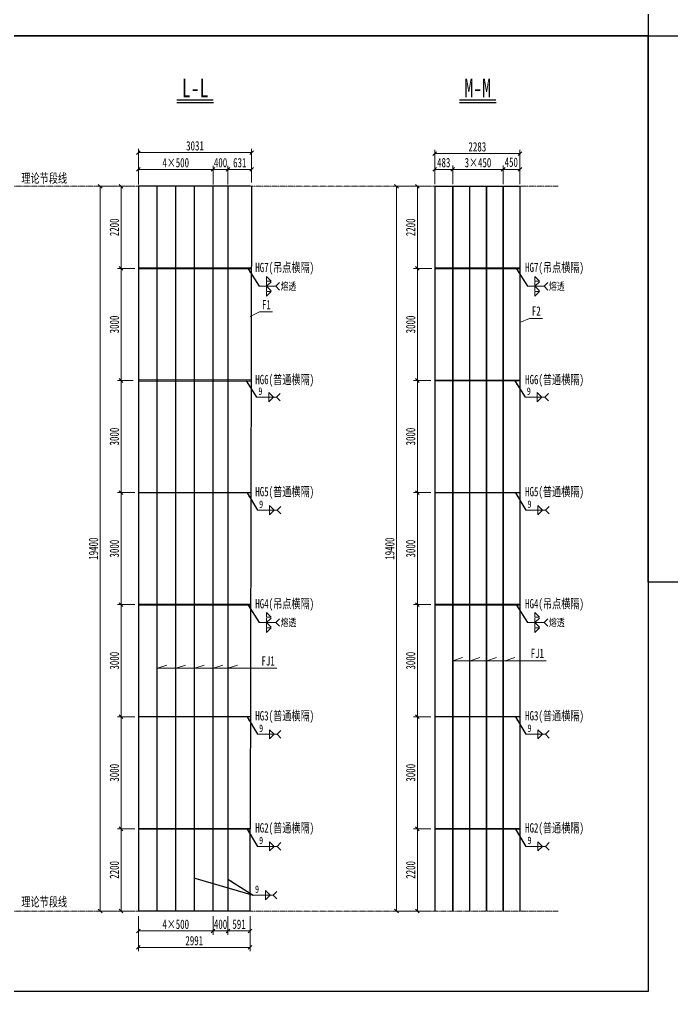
# Model space of a CAD drawing. Header units: millimetres. Extents: x 44597 to 300567, y -113054 to 73044.
# Drawn here: x 239728 to 257223, y -113054 to -87033 of the extents above; entities that cross this region are included whole.
import ezdxf
from ezdxf.enums import TextEntityAlignment as Align

# ---------------------------------------------------------------- set-up
doc = ezdxf.new("R2010")
doc.units = ezdxf.units.MM
doc.linetypes.add('CENTER2', pattern=[28.575, 19.05, -3.175, 3.175, -3.175])
doc.layers.get('Defpoints').update_dxf_attribs({"color": 8})
for name, color, linetype, lineweight in [('Dim', 4, 'Continuous', 15), ('中心线', 2, 'CENTER2', 15), ('文字', 7, 'Continuous', 15), ('标注线及字体', 2, 'Continuous', 15), ('细实线', 4, 'Continuous', 15), ('钢板粗线', 1, 'Continuous', 25)]:
    doc.layers.add(name, color=color, linetype=linetype, lineweight=lineweight)
doc.layers.add('Text', color=4, linetype='Continuous')
doc.styles.add('111', font='', dxfattribs={"width": 0.7})
doc.styles.add('BM_Dim', font='', dxfattribs={"width": 0.85})
doc.styles.add('SMEDI', font='', dxfattribs={"width": 0.75})
doc.styles.get("Standard").update_dxf_attribs({"font": ''})
doc.styles.get('111').set_extended_font_data('仿宋_GB2312')
doc.styles.get('BM_Dim').set_extended_font_data('仿宋_GB2312')
doc.styles.get('SMEDI').set_extended_font_data('仿宋_GB2312')
doc.styles.get('Standard').set_extended_font_data('仿宋_GB2312')
doc.dimstyles.new('200', dxfattribs={"dimscale": 0, "dimtxt": 2.5, "dimasz": 1, "dimexe": 1, "dimexo": 1, "dimgap": 0.6, "dimtad": 1, "dimdec": 0, "dimdsep": 46, "dimtxsty": '111', "dimblk": 'OBLIQUE', "dimcen": 0, "dimclrd": 4, "dimclre": 4, "dimclrt": 4, "dimadec": 1, "dimazin": 2, "dimtfac": 1, "dimtdec": 0, "dimtix": 1, "dimtmove": 2, "dimatfit": 3, "dimfxl": 4, "dimfxlon": 1, "dimtolj": 1, "dimlwd": -1, "dimlwe": -1, "dimarcsym": 0})
doc.dimstyles.new('MSteel_1.0_1.0', dxfattribs={"dimtxt": 3, "dimasz": 1.2, "dimexe": 1, "dimexo": 1, "dimgap": 1, "dimtad": 3, "dimtoh": 1, "dimdec": 0, "dimzin": 0, "dimdsep": 46, "dimtxsty": 'Standard', "dimblk": 'ARCHTICK', "dimcen": 0.09, "dimclrd": 3, "dimclre": 3, "dimadec": 0, "dimazin": 0, "dimtfac": 1, "dimtdec": 4, "dimtofl": 0, "dimtmove": 0, "dimatfit": 3, "dimfxl": 1, "dimtolj": 1, "dimtzin": 0, "dimarcsym": 0})

# ---------------------------------------------------------------- blocks, each defined once
blk = doc.blocks.new('_Oblique')
at = {"color": 0, "linetype": 'ByBlock', "lineweight": -2}
blk.add_line((-0.5, -0.5), (0.5, 0.5), dxfattribs=at)
blk = doc.blocks.new('*D3313')
at = {"layer": 'Defpoints', "color": 0, "transparency": 16777216}
for p in [(245946, -90596), (242915, -91263), (245946, -91263)]:
    blk.add_point(p, dxfattribs=at)
at = {"layer": '细实线', "color": 4, "transparency": 16777216}
for p, q in [((242915, -90996), (242915, -90496)), ((245946, -90996), (245946, -90496)), ((242915, -90596), (245946, -90596))]:
    blk.add_line(p, q, dxfattribs=at)
at = {"layer": '细实线', "color": 4, "transparency": 16777216, "xscale": 99.99999999999999, "yscale": 99.99999999999999, "zscale": 99.99999999999999, "rotation": 180}
blk.add_blockref('_Oblique', (242915, -90596), dxfattribs=at)
at = {"layer": '细实线', "color": 4, "transparency": 16777216, "xscale": 99.99999999999999, "yscale": 99.99999999999999, "zscale": 99.99999999999999}
blk.add_blockref('_Oblique', (245946, -90596), dxfattribs=at)
at = {"layer": '细实线', "color": 4, "transparency": 16777216, "insert": (244431, -90417), "char_height": 250, "attachment_point": 5, "style": '111'}
blk.add_mtext('\\A1;3031', dxfattribs=at)
blk = doc.blocks.new('_ArchTick')
at = {"color": 0, "linetype": 'ByBlock', "const_width": 0.15}
blk.add_lwpolyline([(-0.5, -0.5), (0.5, 0.5)], dxfattribs=at)
blk = doc.blocks.new('角焊缝2')
at = {"layer": 'Dim'}
blk.add_line((-3138.01, 370.22), (-3132.7, 370.22), dxfattribs=at)
blk.add_lwpolyline([(-3134.75, 371.45), (-3134.75, 368.99), (-3133.52, 370.22)], close=True, dxfattribs=at)
blk.add_lwpolyline([(-3131.7, 369.22), (-3132.7, 370.22), (-3131.7, 371.22)], dxfattribs=at)
blk = doc.blocks.new('*D3314')
at = {"layer": 'Defpoints', "color": 0, "transparency": 16777216}
for p in [(244915, -91048), (242915, -91578), (244915, -91578)]:
    blk.add_point(p, dxfattribs=at)
at = {"layer": '细实线', "color": 4, "transparency": 16777216}
for p, q in [((242915, -91448), (242915, -90948)), ((242915, -91048), (244915, -91048)), ((244915, -91448), (244915, -90948))]:
    blk.add_line(p, q, dxfattribs=at)
at = {"layer": '细实线', "color": 4, "transparency": 16777216, "xscale": 99.99999999999999, "yscale": 99.99999999999999, "zscale": 99.99999999999999, "rotation": 180}
blk.add_blockref('_Oblique', (242915, -91048), dxfattribs=at)
at = {"layer": '细实线', "color": 4, "transparency": 16777216, "xscale": 99.99999999999999, "yscale": 99.99999999999999, "zscale": 99.99999999999999}
blk.add_blockref('_Oblique', (244915, -91048), dxfattribs=at)
at = {"layer": '细实线', "color": 4, "transparency": 16777216, "insert": (243915, -90869), "char_height": 250, "attachment_point": 5, "style": '111'}
blk.add_mtext('\\A1;4×500', dxfattribs=at)
blk = doc.blocks.new('*D3315')
at = {"layer": 'Defpoints', "color": 0, "transparency": 16777216}
for p in [(245946, -91048), (245315, -91578), (245946, -91498)]:
    blk.add_point(p, dxfattribs=at)
at = {"layer": '细实线', "color": 4, "transparency": 16777216}
for p, q in [((245315, -91448), (245315, -90948)), ((245315, -91048), (245946, -91048)), ((245946, -91398), (245946, -90948))]:
    blk.add_line(p, q, dxfattribs=at)
at = {"layer": '细实线', "color": 4, "transparency": 16777216, "xscale": 99.99999999999999, "yscale": 99.99999999999999, "zscale": 99.99999999999999, "rotation": 180}
blk.add_blockref('_Oblique', (245315, -91048), dxfattribs=at)
at = {"layer": '细实线', "color": 4, "transparency": 16777216, "xscale": 99.99999999999999, "yscale": 99.99999999999999, "zscale": 99.99999999999999}
blk.add_blockref('_Oblique', (245946, -91048), dxfattribs=at)
at = {"layer": '细实线', "color": 4, "transparency": 16777216, "insert": (245631, -90869), "char_height": 250, "attachment_point": 5, "style": '111'}
blk.add_mtext('\\A1;631', dxfattribs=at)
blk = doc.blocks.new('*D3316')
at = {"layer": 'Defpoints', "color": 0, "transparency": 16777216}
for p in [(242873, -96698), (242451, -99698), (242915, -99698)]:
    blk.add_point(p, dxfattribs=at)
at = {"layer": '细实线', "color": 4, "transparency": 16777216}
for p, q in [((242773, -96698), (242351, -96698)), ((242451, -96698), (242451, -99698)), ((242815, -99698), (242351, -99698))]:
    blk.add_line(p, q, dxfattribs=at)
at = {"layer": '细实线', "color": 4, "transparency": 16777216, "xscale": 99.99999999999999, "yscale": 99.99999999999999, "zscale": 99.99999999999999}
for p, rotation in [((242451, -96698), 90), ((242451, -99698), 270)]:
    blk.add_blockref('_Oblique', p, dxfattribs=dict(at, rotation=rotation))
at = {"layer": '细实线', "color": 4, "transparency": 16777216, "insert": (242272, -98198), "char_height": 250, "attachment_point": 5, "rotation": 90, "style": '111'}
blk.add_mtext('\\A1;3000', dxfattribs=at)
blk = doc.blocks.new('*D3317')
at = {"layer": 'Defpoints', "color": 0, "transparency": 16777216}
for p in [(242593, -91498), (241891, -110898), (242583, -110898)]:
    blk.add_point(p, dxfattribs=at)
at = {"layer": '细实线', "color": 4, "transparency": 16777216}
for p, q in [((242291, -91498), (241791, -91498)), ((241891, -91498), (241891, -110898)), ((242291, -110898), (241791, -110898))]:
    blk.add_line(p, q, dxfattribs=at)
at = {"layer": '细实线', "color": 4, "transparency": 16777216, "xscale": 99.99999999999999, "yscale": 99.99999999999999, "zscale": 99.99999999999999}
for p, rotation in [((241891, -91498), 90), ((241891, -110898), 270)]:
    blk.add_blockref('_Oblique', p, dxfattribs=dict(at, rotation=rotation))
at = {"layer": '细实线', "color": 4, "transparency": 16777216, "insert": (241712, -101198), "char_height": 250, "attachment_point": 5, "rotation": 90, "style": '111'}
blk.add_mtext('\\A1;19400', dxfattribs=at)
blk = doc.blocks.new('*D3318')
at = {"layer": 'Defpoints', "color": 0, "transparency": 16777216}
for p in [(242873, -99698), (242451, -102698), (242915, -102698)]:
    blk.add_point(p, dxfattribs=at)
at = {"layer": '细实线', "color": 4, "transparency": 16777216}
for p, q in [((242773, -99698), (242351, -99698)), ((242451, -99698), (242451, -102698)), ((242815, -102698), (242351, -102698))]:
    blk.add_line(p, q, dxfattribs=at)
at = {"layer": '细实线', "color": 4, "transparency": 16777216, "xscale": 99.99999999999999, "yscale": 99.99999999999999, "zscale": 99.99999999999999}
for p, rotation in [((242451, -99698), 90), ((242451, -102698), 270)]:
    blk.add_blockref('_Oblique', p, dxfattribs=dict(at, rotation=rotation))
at = {"layer": '细实线', "color": 4, "transparency": 16777216, "insert": (242272, -101198), "char_height": 250, "attachment_point": 5, "rotation": 90, "style": '111'}
blk.add_mtext('\\A1;3000', dxfattribs=at)
blk = doc.blocks.new('*D3319')
at = {"layer": 'Defpoints', "color": 0, "transparency": 16777216}
for p in [(242873, -102698), (242451, -105698), (242915, -105698)]:
    blk.add_point(p, dxfattribs=at)
at = {"layer": '细实线', "color": 4, "transparency": 16777216}
for p, q in [((242773, -102698), (242351, -102698)), ((242451, -102698), (242451, -105698)), ((242815, -105698), (242351, -105698))]:
    blk.add_line(p, q, dxfattribs=at)
at = {"layer": '细实线', "color": 4, "transparency": 16777216, "xscale": 99.99999999999999, "yscale": 99.99999999999999, "zscale": 99.99999999999999}
for p, rotation in [((242451, -102698), 90), ((242451, -105698), 270)]:
    blk.add_blockref('_Oblique', p, dxfattribs=dict(at, rotation=rotation))
at = {"layer": '细实线', "color": 4, "transparency": 16777216, "insert": (242272, -104198), "char_height": 250, "attachment_point": 5, "rotation": 90, "style": '111'}
blk.add_mtext('\\A1;3000', dxfattribs=at)
blk = doc.blocks.new('*D3320')
at = {"layer": 'Defpoints', "color": 0, "transparency": 16777216}
for p in [(242873, -105698), (242451, -108698), (242915, -108698)]:
    blk.add_point(p, dxfattribs=at)
at = {"layer": '细实线', "color": 4, "transparency": 16777216}
for p, q in [((242773, -105698), (242351, -105698)), ((242451, -105698), (242451, -108698)), ((242815, -108698), (242351, -108698))]:
    blk.add_line(p, q, dxfattribs=at)
at = {"layer": '细实线', "color": 4, "transparency": 16777216, "xscale": 99.99999999999999, "yscale": 99.99999999999999, "zscale": 99.99999999999999}
for p, rotation in [((242451, -105698), 90), ((242451, -108698), 270)]:
    blk.add_blockref('_Oblique', p, dxfattribs=dict(at, rotation=rotation))
at = {"layer": '细实线', "color": 4, "transparency": 16777216, "insert": (242272, -107198), "char_height": 250, "attachment_point": 5, "rotation": 90, "style": '111'}
blk.add_mtext('\\A1;3000', dxfattribs=at)
blk = doc.blocks.new('*D3321')
at = {"layer": 'Defpoints', "color": 0, "transparency": 16777216}
for p in [(242873, -108698), (242451, -110898), (242915, -110898)]:
    blk.add_point(p, dxfattribs=at)
at = {"layer": '细实线', "color": 4, "transparency": 16777216}
for p, q in [((242773, -108698), (242351, -108698)), ((242451, -108698), (242451, -110898)), ((242815, -110898), (242351, -110898))]:
    blk.add_line(p, q, dxfattribs=at)
at = {"layer": '细实线', "color": 4, "transparency": 16777216, "xscale": 99.99999999999999, "yscale": 99.99999999999999, "zscale": 99.99999999999999}
for p, rotation in [((242451, -108698), 90), ((242451, -110898), 270)]:
    blk.add_blockref('_Oblique', p, dxfattribs=dict(at, rotation=rotation))
at = {"layer": '细实线', "color": 4, "transparency": 16777216, "insert": (242272, -109798), "char_height": 250, "attachment_point": 5, "rotation": 90, "style": '111'}
blk.add_mtext('\\A1;2200', dxfattribs=at)
blk = doc.blocks.new('*D3322')
at = {"layer": 'Defpoints', "color": 0, "transparency": 16777216}
for p in [(242915, -91498), (242451, -93698), (242917, -93698)]:
    blk.add_point(p, dxfattribs=at)
at = {"layer": '细实线', "color": 4, "transparency": 16777216}
for p, q in [((242815, -91498), (242351, -91498)), ((242451, -91498), (242451, -93698)), ((242817, -93698), (242351, -93698))]:
    blk.add_line(p, q, dxfattribs=at)
at = {"layer": '细实线', "color": 4, "transparency": 16777216, "xscale": 99.99999999999999, "yscale": 99.99999999999999, "zscale": 99.99999999999999}
for p, rotation in [((242451, -91498), 90), ((242451, -93698), 270)]:
    blk.add_blockref('_Oblique', p, dxfattribs=dict(at, rotation=rotation))
at = {"layer": '细实线', "color": 4, "transparency": 16777216, "insert": (242272, -92598), "char_height": 250, "attachment_point": 5, "rotation": 90, "style": '111'}
blk.add_mtext('\\A1;2200', dxfattribs=at)
blk = doc.blocks.new('全融透1')
at = {"layer": 'Dim'}
blk.add_line((0, 0), (4.48, 0), dxfattribs=at)
for points in [[(2, 2.65), (2, 1.41), (3.23, 1.41)], [(2, -2.65), (2, -1.41), (3.23, -1.41)]]:
    blk.add_lwpolyline(points, close=True, dxfattribs=at)
for points in [[(3.23, 1.21), (2, 0), (2, 1.21)], [(3.23, -1.21), (2, 0), (2, -1.21)], [(5.48, 1), (4.48, 0), (5.48, -1)]]:
    blk.add_lwpolyline(points, dxfattribs=at)
at = {"layer": 'Text', "style": 'SMEDI', "width": 0.75}
blk.add_text('熔透', height=2, dxfattribs=at).set_placement((5.77, 0), align=Align.MIDDLE_LEFT)
blk = doc.blocks.new('*D3323')
at = {"layer": 'Defpoints', "color": 0, "transparency": 16777216}
for p in [(251336, -91046), (250852, -91576), (251336, -91576)]:
    blk.add_point(p, dxfattribs=at)
at = {"layer": '细实线', "color": 4, "transparency": 16777216}
for p, q in [((250852, -91446), (250852, -90946)), ((250852, -91046), (251336, -91046)), ((251336, -91446), (251336, -90946))]:
    blk.add_line(p, q, dxfattribs=at)
at = {"layer": '细实线', "color": 4, "transparency": 16777216, "xscale": 99.99999999999999, "yscale": 99.99999999999999, "zscale": 99.99999999999999, "rotation": 180}
blk.add_blockref('_Oblique', (250852, -91046), dxfattribs=at)
at = {"layer": '细实线', "color": 4, "transparency": 16777216, "xscale": 99.99999999999999, "yscale": 99.99999999999999, "zscale": 99.99999999999999}
blk.add_blockref('_Oblique', (251336, -91046), dxfattribs=at)
at = {"layer": '细实线', "color": 4, "transparency": 16777216, "insert": (251094, -90867), "char_height": 250, "attachment_point": 5, "style": '111'}
blk.add_mtext('\\A1;483', dxfattribs=at)
blk = doc.blocks.new('*D3324')
at = {"layer": 'Defpoints', "color": 0, "transparency": 16777216}
for p in [(253136, -91046), (252686, -91576), (253136, -91582)]:
    blk.add_point(p, dxfattribs=at)
at = {"layer": '细实线', "color": 4, "transparency": 16777216}
for p, q in [((252686, -91446), (252686, -90946)), ((252686, -91046), (253136, -91046)), ((253136, -91446), (253136, -90946))]:
    blk.add_line(p, q, dxfattribs=at)
at = {"layer": '细实线', "color": 4, "transparency": 16777216, "xscale": 99.99999999999999, "yscale": 99.99999999999999, "zscale": 99.99999999999999, "rotation": 180}
blk.add_blockref('_Oblique', (252686, -91046), dxfattribs=at)
at = {"layer": '细实线', "color": 4, "transparency": 16777216, "xscale": 99.99999999999999, "yscale": 99.99999999999999, "zscale": 99.99999999999999}
blk.add_blockref('_Oblique', (253136, -91046), dxfattribs=at)
at = {"layer": '细实线', "color": 4, "transparency": 16777216, "insert": (252903, -90857), "char_height": 250, "attachment_point": 5, "style": '111'}
blk.add_mtext('\\A1;450', dxfattribs=at)
blk = doc.blocks.new('*D3325')
at = {"layer": 'Defpoints', "color": 0, "transparency": 16777216}
for p in [(253136, -90623), (250852, -91179), (253136, -91190)]:
    blk.add_point(p, dxfattribs=at)
at = {"layer": '细实线', "color": 4, "transparency": 16777216}
for p, q in [((250852, -91023), (250852, -90523)), ((253136, -91023), (253136, -90523)), ((250852, -90623), (253136, -90623))]:
    blk.add_line(p, q, dxfattribs=at)
at = {"layer": '细实线', "color": 4, "transparency": 16777216, "xscale": 99.99999999999999, "yscale": 99.99999999999999, "zscale": 99.99999999999999, "rotation": 180}
blk.add_blockref('_Oblique', (250852, -90623), dxfattribs=at)
at = {"layer": '细实线', "color": 4, "transparency": 16777216, "xscale": 99.99999999999999, "yscale": 99.99999999999999, "zscale": 99.99999999999999}
blk.add_blockref('_Oblique', (253136, -90623), dxfattribs=at)
at = {"layer": '细实线', "color": 4, "transparency": 16777216, "insert": (251994, -90444), "char_height": 250, "attachment_point": 5, "style": '111'}
blk.add_mtext('\\A1;2283', dxfattribs=at)
blk = doc.blocks.new('*D3326')
at = {"layer": 'Defpoints', "color": 0, "transparency": 16777216}
for p in [(252686, -91046), (251336, -91576), (252686, -91576)]:
    blk.add_point(p, dxfattribs=at)
at = {"layer": '细实线', "color": 4, "transparency": 16777216}
for p, q in [((251336, -91446), (251336, -90946)), ((251336, -91046), (252686, -91046)), ((252686, -91446), (252686, -90946))]:
    blk.add_line(p, q, dxfattribs=at)
at = {"layer": '细实线', "color": 4, "transparency": 16777216, "xscale": 99.99999999999999, "yscale": 99.99999999999999, "zscale": 99.99999999999999, "rotation": 180}
blk.add_blockref('_Oblique', (251336, -91046), dxfattribs=at)
at = {"layer": '细实线', "color": 4, "transparency": 16777216, "xscale": 99.99999999999999, "yscale": 99.99999999999999, "zscale": 99.99999999999999}
blk.add_blockref('_Oblique', (252686, -91046), dxfattribs=at)
at = {"layer": '细实线', "color": 4, "transparency": 16777216, "insert": (252011, -90867), "char_height": 250, "attachment_point": 5, "style": '111'}
blk.add_mtext('\\A1;3×450', dxfattribs=at)
blk = doc.blocks.new('*D3327')
at = {"layer": 'Defpoints', "color": 0, "transparency": 16777216}
for p in [(250810, -93698), (250388, -96698), (250852, -96698)]:
    blk.add_point(p, dxfattribs=at)
at = {"layer": '细实线', "color": 4, "transparency": 16777216}
for p, q in [((250710, -93698), (250288, -93698)), ((250388, -93698), (250388, -96698)), ((250752, -96698), (250288, -96698))]:
    blk.add_line(p, q, dxfattribs=at)
at = {"layer": '细实线', "color": 4, "transparency": 16777216, "xscale": 99.99999999999999, "yscale": 99.99999999999999, "zscale": 99.99999999999999}
for p, rotation in [((250388, -93698), 90), ((250388, -96698), 270)]:
    blk.add_blockref('_Oblique', p, dxfattribs=dict(at, rotation=rotation))
at = {"layer": '细实线', "color": 4, "transparency": 16777216, "insert": (250209, -95198), "char_height": 250, "attachment_point": 5, "rotation": 90, "style": '111'}
blk.add_mtext('\\A1;3000', dxfattribs=at)
blk = doc.blocks.new('*D3328')
at = {"layer": 'Defpoints', "color": 0, "transparency": 16777216}
for p in [(250641, -91498), (249828, -110898), (250850, -110898)]:
    blk.add_point(p, dxfattribs=at)
at = {"layer": '细实线', "color": 4, "transparency": 16777216}
for p, q in [((250228, -91498), (249728, -91498)), ((249828, -91498), (249828, -110898)), ((250228, -110898), (249728, -110898))]:
    blk.add_line(p, q, dxfattribs=at)
at = {"layer": '细实线', "color": 4, "transparency": 16777216, "xscale": 99.99999999999999, "yscale": 99.99999999999999, "zscale": 99.99999999999999}
for p, rotation in [((249828, -91498), 90), ((249828, -110898), 270)]:
    blk.add_blockref('_Oblique', p, dxfattribs=dict(at, rotation=rotation))
at = {"layer": '细实线', "color": 4, "transparency": 16777216, "insert": (249649, -101198), "char_height": 250, "attachment_point": 5, "rotation": 90, "style": '111'}
blk.add_mtext('\\A1;19400', dxfattribs=at)
blk = doc.blocks.new('*D3329')
at = {"layer": 'Defpoints', "color": 0, "transparency": 16777216}
for p in [(250810, -96698), (250388, -99698), (250852, -99698)]:
    blk.add_point(p, dxfattribs=at)
at = {"layer": '细实线', "color": 4, "transparency": 16777216}
for p, q in [((250710, -96698), (250288, -96698)), ((250388, -96698), (250388, -99698)), ((250752, -99698), (250288, -99698))]:
    blk.add_line(p, q, dxfattribs=at)
at = {"layer": '细实线', "color": 4, "transparency": 16777216, "xscale": 99.99999999999999, "yscale": 99.99999999999999, "zscale": 99.99999999999999}
for p, rotation in [((250388, -96698), 90), ((250388, -99698), 270)]:
    blk.add_blockref('_Oblique', p, dxfattribs=dict(at, rotation=rotation))
at = {"layer": '细实线', "color": 4, "transparency": 16777216, "insert": (250209, -98198), "char_height": 250, "attachment_point": 5, "rotation": 90, "style": '111'}
blk.add_mtext('\\A1;3000', dxfattribs=at)
blk = doc.blocks.new('*D3330')
at = {"layer": 'Defpoints', "color": 0, "transparency": 16777216}
for p in [(250810, -99698), (250388, -102698), (250852, -102698)]:
    blk.add_point(p, dxfattribs=at)
at = {"layer": '细实线', "color": 4, "transparency": 16777216}
for p, q in [((250710, -99698), (250288, -99698)), ((250388, -99698), (250388, -102698)), ((250752, -102698), (250288, -102698))]:
    blk.add_line(p, q, dxfattribs=at)
at = {"layer": '细实线', "color": 4, "transparency": 16777216, "xscale": 99.99999999999999, "yscale": 99.99999999999999, "zscale": 99.99999999999999}
for p, rotation in [((250388, -99698), 90), ((250388, -102698), 270)]:
    blk.add_blockref('_Oblique', p, dxfattribs=dict(at, rotation=rotation))
at = {"layer": '细实线', "color": 4, "transparency": 16777216, "insert": (250209, -101198), "char_height": 250, "attachment_point": 5, "rotation": 90, "style": '111'}
blk.add_mtext('\\A1;3000', dxfattribs=at)
blk = doc.blocks.new('*D3331')
at = {"layer": 'Defpoints', "color": 0, "transparency": 16777216}
for p in [(250810, -102698), (250388, -105698), (250852, -105698)]:
    blk.add_point(p, dxfattribs=at)
at = {"layer": '细实线', "color": 4, "transparency": 16777216}
for p, q in [((250710, -102698), (250288, -102698)), ((250388, -102698), (250388, -105698)), ((250752, -105698), (250288, -105698))]:
    blk.add_line(p, q, dxfattribs=at)
at = {"layer": '细实线', "color": 4, "transparency": 16777216, "xscale": 99.99999999999999, "yscale": 99.99999999999999, "zscale": 99.99999999999999}
for p, rotation in [((250388, -102698), 90), ((250388, -105698), 270)]:
    blk.add_blockref('_Oblique', p, dxfattribs=dict(at, rotation=rotation))
at = {"layer": '细实线', "color": 4, "transparency": 16777216, "insert": (250209, -104198), "char_height": 250, "attachment_point": 5, "rotation": 90, "style": '111'}
blk.add_mtext('\\A1;3000', dxfattribs=at)
blk = doc.blocks.new('*D3332')
at = {"layer": 'Defpoints', "color": 0, "transparency": 16777216}
for p in [(250810, -105698), (250388, -108698), (250852, -108698)]:
    blk.add_point(p, dxfattribs=at)
at = {"layer": '细实线', "color": 4, "transparency": 16777216}
for p, q in [((250710, -105698), (250288, -105698)), ((250388, -105698), (250388, -108698)), ((250752, -108698), (250288, -108698))]:
    blk.add_line(p, q, dxfattribs=at)
at = {"layer": '细实线', "color": 4, "transparency": 16777216, "xscale": 99.99999999999999, "yscale": 99.99999999999999, "zscale": 99.99999999999999}
for p, rotation in [((250388, -105698), 90), ((250388, -108698), 270)]:
    blk.add_blockref('_Oblique', p, dxfattribs=dict(at, rotation=rotation))
at = {"layer": '细实线', "color": 4, "transparency": 16777216, "insert": (250209, -107198), "char_height": 250, "attachment_point": 5, "rotation": 90, "style": '111'}
blk.add_mtext('\\A1;3000', dxfattribs=at)
blk = doc.blocks.new('*D3333')
at = {"layer": 'Defpoints', "color": 0, "transparency": 16777216}
for p in [(250810, -108698), (250388, -110898), (250834, -110898)]:
    blk.add_point(p, dxfattribs=at)
at = {"layer": '细实线', "color": 4, "transparency": 16777216}
for p, q in [((250710, -108698), (250288, -108698)), ((250388, -108698), (250388, -110898)), ((250734, -110898), (250288, -110898))]:
    blk.add_line(p, q, dxfattribs=at)
at = {"layer": '细实线', "color": 4, "transparency": 16777216, "xscale": 99.99999999999999, "yscale": 99.99999999999999, "zscale": 99.99999999999999}
for p, rotation in [((250388, -108698), 90), ((250388, -110898), 270)]:
    blk.add_blockref('_Oblique', p, dxfattribs=dict(at, rotation=rotation))
at = {"layer": '细实线', "color": 4, "transparency": 16777216, "insert": (250209, -109798), "char_height": 250, "attachment_point": 5, "rotation": 90, "style": '111'}
blk.add_mtext('\\A1;2200', dxfattribs=at)
blk = doc.blocks.new('*D3334')
at = {"layer": 'Defpoints', "color": 0, "transparency": 16777216}
for p in [(250848, -91498), (250388, -93698), (250872, -93698)]:
    blk.add_point(p, dxfattribs=at)
at = {"layer": '细实线', "color": 4, "transparency": 16777216}
for p, q in [((250748, -91498), (250288, -91498)), ((250388, -91498), (250388, -93698)), ((250772, -93698), (250288, -93698))]:
    blk.add_line(p, q, dxfattribs=at)
at = {"layer": '细实线', "color": 4, "transparency": 16777216, "xscale": 99.99999999999999, "yscale": 99.99999999999999, "zscale": 99.99999999999999}
for p, rotation in [((250388, -91498), 90), ((250388, -93698), 270)]:
    blk.add_blockref('_Oblique', p, dxfattribs=dict(at, rotation=rotation))
at = {"layer": '细实线', "color": 4, "transparency": 16777216, "insert": (250209, -92598), "char_height": 250, "attachment_point": 5, "rotation": 90, "style": '111'}
blk.add_mtext('\\A1;2200', dxfattribs=at)
blk = doc.blocks.new('*D3335')
at = {"layer": 'Defpoints', "color": 0, "transparency": 16777216}
for p in [(245315, -91048), (244915, -91578), (245315, -91578)]:
    blk.add_point(p, dxfattribs=at)
at = {"layer": '细实线', "color": 4, "transparency": 16777216}
for p, q in [((244915, -91048), (244815, -91048)), ((244915, -91448), (244915, -90948)), ((244915, -91048), (245315, -91048)), ((245315, -91448), (245315, -90948)), ((245315, -91048), (245415, -91048))]:
    blk.add_line(p, q, dxfattribs=at)
at = {"layer": '细实线', "color": 4, "transparency": 16777216, "xscale": 99.99999999999999, "yscale": 99.99999999999999, "zscale": 99.99999999999999}
blk.add_blockref('_Oblique', (244915, -91048), dxfattribs=at)
at = {"layer": '细实线', "color": 4, "transparency": 16777216, "xscale": 99.99999999999999, "yscale": 99.99999999999999, "zscale": 99.99999999999999, "rotation": 180}
blk.add_blockref('_Oblique', (245315, -91048), dxfattribs=at)
at = {"layer": '细实线', "color": 4, "transparency": 16777216, "insert": (245115, -90869), "char_height": 250, "attachment_point": 5, "style": '111'}
blk.add_mtext('\\A1;400', dxfattribs=at)
blk = doc.blocks.new('*D3336')
at = {"layer": 'Defpoints', "color": 0, "transparency": 16777216}
for p in [(242917, -93698), (242451, -96698), (242873, -96698)]:
    blk.add_point(p, dxfattribs=at)
at = {"layer": '细实线', "color": 4, "transparency": 16777216}
for p, q in [((242817, -93698), (242351, -93698)), ((242451, -93698), (242451, -96698)), ((242773, -96698), (242351, -96698))]:
    blk.add_line(p, q, dxfattribs=at)
at = {"layer": '细实线', "color": 4, "transparency": 16777216, "xscale": 99.99999999999999, "yscale": 99.99999999999999, "zscale": 99.99999999999999}
for p, rotation in [((242451, -93698), 90), ((242451, -96698), 270)]:
    blk.add_blockref('_Oblique', p, dxfattribs=dict(at, rotation=rotation))
at = {"layer": '细实线', "color": 4, "transparency": 16777216, "insert": (242272, -95198), "char_height": 250, "attachment_point": 5, "rotation": 90, "style": '111'}
blk.add_mtext('\\A1;3000', dxfattribs=at)
blk = doc.blocks.new('*D3337')
at = {"layer": 'Defpoints', "color": 0, "transparency": 16777216}
for p in [(242915, -111218), (245906, -111218), (245906, -111872)]:
    blk.add_point(p, dxfattribs=at)
at = {"layer": '细实线', "color": 4, "transparency": 16777216}
for p, q in [((242915, -111472), (242915, -111972)), ((245906, -111472), (245906, -111972)), ((242915, -111872), (245906, -111872))]:
    blk.add_line(p, q, dxfattribs=at)
at = {"layer": '细实线', "color": 4, "transparency": 16777216, "xscale": 99.99999999999999, "yscale": 99.99999999999999, "zscale": 99.99999999999999, "rotation": 180}
blk.add_blockref('_Oblique', (242915, -111872), dxfattribs=at)
at = {"layer": '细实线', "color": 4, "transparency": 16777216, "xscale": 99.99999999999999, "yscale": 99.99999999999999, "zscale": 99.99999999999999}
blk.add_blockref('_Oblique', (245906, -111872), dxfattribs=at)
at = {"layer": '细实线', "color": 4, "transparency": 16777216, "insert": (244411, -111693), "char_height": 250, "attachment_point": 5, "style": '111'}
blk.add_mtext('\\A1;2991', dxfattribs=at)
blk = doc.blocks.new('*D3338')
at = {"layer": 'Defpoints', "color": 0, "transparency": 16777216}
for p in [(242915, -110903), (244915, -110903), (244915, -111433)]:
    blk.add_point(p, dxfattribs=at)
at = {"layer": '细实线', "color": 4, "transparency": 16777216}
for p, q in [((242915, -111033), (242915, -111533)), ((244915, -111033), (244915, -111533)), ((242915, -111433), (244915, -111433))]:
    blk.add_line(p, q, dxfattribs=at)
at = {"layer": '细实线', "color": 4, "transparency": 16777216, "xscale": 99.99999999999999, "yscale": 99.99999999999999, "zscale": 99.99999999999999, "rotation": 180}
blk.add_blockref('_Oblique', (242915, -111433), dxfattribs=at)
at = {"layer": '细实线', "color": 4, "transparency": 16777216, "xscale": 99.99999999999999, "yscale": 99.99999999999999, "zscale": 99.99999999999999}
blk.add_blockref('_Oblique', (244915, -111433), dxfattribs=at)
at = {"layer": '细实线', "color": 4, "transparency": 16777216, "insert": (243915, -111254), "char_height": 250, "attachment_point": 5, "style": '111'}
blk.add_mtext('\\A1;4×500', dxfattribs=at)
blk = doc.blocks.new('*D3339')
at = {"layer": 'Defpoints', "color": 0, "transparency": 16777216}
for p in [(245315, -110903), (245906, -110899), (245906, -111433)]:
    blk.add_point(p, dxfattribs=at)
at = {"layer": '细实线', "color": 4, "transparency": 16777216}
for p, q in [((245315, -111033), (245315, -111533)), ((245906, -111033), (245906, -111533)), ((245315, -111433), (245906, -111433))]:
    blk.add_line(p, q, dxfattribs=at)
at = {"layer": '细实线', "color": 4, "transparency": 16777216, "xscale": 99.99999999999999, "yscale": 99.99999999999999, "zscale": 99.99999999999999, "rotation": 180}
blk.add_blockref('_Oblique', (245315, -111433), dxfattribs=at)
at = {"layer": '细实线', "color": 4, "transparency": 16777216, "xscale": 99.99999999999999, "yscale": 99.99999999999999, "zscale": 99.99999999999999}
blk.add_blockref('_Oblique', (245906, -111433), dxfattribs=at)
at = {"layer": '细实线', "color": 4, "transparency": 16777216, "insert": (245611, -111254), "char_height": 250, "attachment_point": 5, "style": '111'}
blk.add_mtext('\\A1;591', dxfattribs=at)
blk = doc.blocks.new('*D3340')
at = {"layer": 'Defpoints', "color": 0, "transparency": 16777216}
for p in [(244915, -110903), (245315, -110903), (245315, -111433)]:
    blk.add_point(p, dxfattribs=at)
at = {"layer": '细实线', "color": 4, "transparency": 16777216}
for p, q in [((244915, -111033), (244915, -111533)), ((245315, -111033), (245315, -111533)), ((244915, -111433), (244815, -111433)), ((244915, -111433), (245315, -111433)), ((245315, -111433), (245415, -111433))]:
    blk.add_line(p, q, dxfattribs=at)
at = {"layer": '细实线', "color": 4, "transparency": 16777216, "xscale": 99.99999999999999, "yscale": 99.99999999999999, "zscale": 99.99999999999999}
blk.add_blockref('_Oblique', (244915, -111433), dxfattribs=at)
at = {"layer": '细实线', "color": 4, "transparency": 16777216, "xscale": 99.99999999999999, "yscale": 99.99999999999999, "zscale": 99.99999999999999, "rotation": 180}
blk.add_blockref('_Oblique', (245315, -111433), dxfattribs=at)
at = {"layer": '细实线', "color": 4, "transparency": 16777216, "insert": (245115, -111254), "char_height": 250, "attachment_point": 5, "style": '111'}
blk.add_mtext('\\A1;400', dxfattribs=at)

msp = doc.modelspace()

# ---------------------------------------------------------------- linework, layer by layer
at = {"color": 4}
for p, q in [((243943.9, -89252.4), (244924.2, -89252.4)), ((251513.7, -89252.4), (252494, -89252.4))]:
    msp.add_line(p, q, dxfattribs=at)
at = {"color": 6, "const_width": 36}
for points in [[(243943.9, -89192.4), (244924.2, -89192.4)], [(251513.7, -89192.4), (252494, -89192.4)]]:
    msp.add_lwpolyline(points, dxfattribs=at)
at = {"layer": 'Defpoints'}
for p, q in [((243415.3, -110898.2), (243415.3, -91498.2)), ((243915.3, -110898.2), (243915.3, -91498.2)), ((244415.3, -110898.2), (244415.3, -91498.2)), ((244915.3, -110898.2), (244915.3, -91498.2)), ((245315.3, -110898.2), (245315.3, -91498.2)), ((251335.7, -91498.2), (251335.7, -110898.2)), ((251785.7, -91498.2), (251785.7, -110898.2)), ((252235.7, -91498.2), (252235.7, -110898.2)), ((252685.7, -91498.2), (252685.7, -110898.2))]:
    msp.add_line(p, q, dxfattribs=at)
for points in [[(218066.6, -61894.1), (256566.6, -61894.1), (256566.6, -87474.1), (218066.6, -87474.1)], [(218066.6, -87474.1), (256566.6, -87474.1), (256566.6, -113054.1), (218066.6, -113054.1)], [(256566.6, -87474.1), (278566.6, -87474.1), (278566.6, -102091.3), (256566.6, -102091.3)]]:
    msp.add_lwpolyline(points, close=True, dxfattribs=at)
at = {"layer": '中心线', "ltscale": 0.3}
for p, q in [((254163.2, -91498.2), (220999.3, -91498.2)), ((254163.2, -110898.2), (219429.5, -110898.2))]:
    msp.add_line(p, q, dxfattribs=at)
at = {"layer": '细实线', "ltscale": 2}
for p, q in [((243409.3, -93684.2), (243409.3, -91498.2)), ((243421.3, -93684.2), (243421.3, -91498.2)), ((243909.3, -93684.2), (243909.3, -91498.2)), ((243921.3, -93684.2), (243921.3, -91498.2)), ((244409.3, -93684.2), (244409.3, -91498.2)), ((244421.3, -93684.2), (244421.3, -91498.2)), ((244909.3, -93684.2), (244909.3, -91498.2)), ((244921.3, -93684.2), (244921.3, -91498.2)), ((245309.3, -93684.2), (245309.3, -91498.2)), ((245321.3, -93684.2), (245321.3, -91498.2)), ((251329.7, -91498.2), (251329.7, -93684.2)), ((251341.7, -91498.2), (251341.7, -93684.2)), ((251779.7, -91498.2), (251779.7, -93684.2)), ((251791.7, -91498.2), (251791.7, -93684.2)), ((252229.7, -91498.2), (252229.7, -93684.2)), ((252241.7, -91498.2), (252241.7, -93684.2)), ((252679.7, -91498.2), (252679.7, -93684.2)), ((252691.7, -91498.2), (252691.7, -93684.2)), ((243409.3, -102684.2), (243409.3, -93712.2)), ((243421.3, -102684.2), (243421.3, -93712.2)), ((243909.3, -102684.2), (243909.3, -93712.2)), ((243921.3, -102684.2), (243921.3, -93712.2)), ((244409.3, -102684.2), (244409.3, -93712.2)), ((244421.3, -102684.2), (244421.3, -93712.2)), ((244909.3, -102684.2), (244909.3, -93712.2)), ((244921.3, -102684.2), (244921.3, -93712.2)), ((245309.3, -102684.2), (245309.3, -93712.2)), ((245321.3, -102684.2), (245321.3, -93712.2)), ((251329.7, -93712.2), (251329.7, -102684.2)), ((251341.7, -93712.2), (251341.7, -102684.2)), ((251779.7, -93712.2), (251779.7, -102684.2)), ((251791.7, -93712.2), (251791.7, -102684.2)), ((252229.7, -93712.2), (252229.7, -102684.2)), ((252241.7, -93712.2), (252241.7, -102684.2)), ((252679.7, -93712.2), (252679.7, -102684.2)), ((252691.7, -93712.2), (252691.7, -102684.2)), ((243409.3, -110898.2), (243409.3, -102712.2)), ((243421.3, -110898.2), (243421.3, -102712.2)), ((243909.3, -110898.2), (243909.3, -102712.2)), ((243921.3, -110898.2), (243921.3, -102712.2)), ((244409.3, -110898.2), (244409.3, -102712.2)), ((244421.3, -110898.2), (244421.3, -102712.2)), ((244909.3, -110898.2), (244909.3, -102712.2)), ((244921.3, -110898.2), (244921.3, -102712.2)), ((245309.3, -110898.2), (245309.3, -102712.2)), ((245321.3, -110898.2), (245321.3, -102712.2)), ((251329.7, -102712.2), (251329.7, -110898.2)), ((251341.7, -102712.2), (251341.7, -110898.2)), ((251779.7, -102712.2), (251779.7, -110898.2)), ((251791.7, -102712.2), (251791.7, -110898.2)), ((252229.7, -102712.2), (252229.7, -110898.2)), ((252241.7, -102712.2), (252241.7, -110898.2)), ((252679.7, -102712.2), (252679.7, -110898.2)), ((252691.7, -102712.2), (252691.7, -110898.2))]:
    msp.add_line(p, q, dxfattribs=at)
at = {"layer": '细实线', "color": 2, "ltscale": 2}
for p, q in [((242915.3, -93684.2), (245944, -93684.2)), ((242915.3, -93712.2), (245944, -93712.2)), ((250852.2, -93684.2), (253135.7, -93684.2)), ((250852.2, -93712.2), (253135.7, -93712.2)), ((242915.3, -96684.2), (245937.2, -96684.2)), ((242915.3, -96712.2), (245937.1, -96712.2)), ((250852.2, -96692.2), (253135.7, -96692.2)), ((250852.2, -96704.2), (253135.7, -96704.2)), ((242915.3, -99692.2), (245930.3, -99692.2)), ((242915.3, -99704.2), (245930.2, -99704.2)), ((250852.2, -99692.2), (253135.7, -99692.2)), ((250852.2, -99704.2), (253135.7, -99704.2)), ((242915.3, -102684.2), (245923.4, -102684.2)), ((242915.3, -102712.2), (245923.4, -102712.2)), ((250852.2, -102684.2), (253135.7, -102684.2)), ((250852.2, -102712.2), (253135.7, -102712.2)), ((242915.3, -105692.2), (245916.5, -105692.2)), ((242915.3, -105704.2), (245916.5, -105704.2)), ((250852.2, -105692.2), (253135.7, -105692.2)), ((250852.2, -105704.2), (253135.7, -105704.2)), ((242915.3, -108692.2), (245906.5, -108692.2)), ((242915.3, -108704.2), (245906.5, -108704.2)), ((250852.2, -108692.2), (253135.7, -108692.2)), ((250852.2, -108704.2), (253135.7, -108704.2))]:
    msp.add_line(p, q, dxfattribs=at)
at = {"layer": '细实线'}
for p, q in [((246159.8, -94862.9), (245906.5, -94983.8)), ((246159.8, -94862.9), (246509, -94862.9)), ((253389, -95035.3), (253135.7, -95147.4)), ((253389, -95035.3), (253738.2, -95035.3)), ((243680, -104314.7), (243422.3, -104401.9)), ((244180, -104314.7), (243922.2, -104401.9)), ((244680.5, -104314.7), (244422.7, -104401.9)), ((245180.5, -104314.7), (244922.7, -104401.9)), ((245566.5, -104314.7), (245308.7, -104401.9)), ((251599.4, -104114.7), (251341.7, -104201.9)), ((251341.7, -104201.9), (253837.4, -104201.9)), ((252057.1, -104114.7), (251799.3, -104201.9)), ((252505.3, -104114.7), (252247.5, -104201.9)), ((252994.3, -104114.7), (252736.5, -104201.9)), ((243422.3, -104401.9), (246627.5, -104401.9))]:
    msp.add_line(p, q, dxfattribs=at)
at = {"layer": '钢板粗线'}
for p, q in [((245906.5, -91498.2), (242915.3, -91498.2)), ((242915.3, -91498.2), (242915.3, -110898.2)), ((245945.8, -91498.2), (245906.5, -108698.2)), ((250852.2, -91498.2), (253135.7, -91498.2)), ((250852.2, -91498.2), (250852.2, -110898.2)), ((253135.7, -91498.2), (253135.7, -110898.2)), ((245906.5, -110898.2), (245906.5, -108698.2)), ((245906.5, -110898.2), (242915.3, -110898.2))]:
    msp.add_line(p, q, dxfattribs=at)

# ---------------------------------------------------------------- block references
at = {"layer": '细实线', "color": 8, "xscale": 100, "yscale": 100, "zscale": 100}
for name, p in [('全融透1', (246145.9, -94176.1)), ('全融透1', (253335.2, -94176.1)), ('角焊缝2', (559883.6, -134165.9)), ('角焊缝2', (567072.9, -134165.9)), ('角焊缝2', (559903, -137190.1)), ('角焊缝2', (567092.2, -137190.1)), ('全融透1', (246145.9, -103176.1)), ('全融透1', (253335.2, -103176.1)), ('角焊缝2', (559903, -143190.1)), ('角焊缝2', (567092.2, -143190.1)), ('角焊缝2', (559903, -146190.1)), ('角焊缝2', (567092.2, -146190.1)), ('角焊缝2', (559794, -147497.1))]:
    msp.add_blockref(name, p, dxfattribs=at)

# ---------------------------------------------------------------- texts
at = {"layer": 'Text', "style": 'SMEDI', "width": 0.75}
for p in [(246128.2, -96982.6), (253317.5, -96982.6), (246147.6, -100006.8), (253336.8, -100006.8), (246147.6, -106006.8), (253336.8, -106006.8), (246147.6, -109006.8), (253336.8, -109006.8), (246038.6, -110313.8)]:
    msp.add_text('9', height=200, dxfattribs=at).set_placement(p, align=Align.MIDDLE_LEFT)
at = {"layer": '文字', "style": 'BM_Dim', "width": 0.7}
for s, p in [('理论节段线', (240392, -91481.8)), ('HG7(吊点横隔)', (246833.9, -93871.7)), ('HG7(吊点横隔)', (254060.4, -93871.7)), ('F1', (246343.4, -94865.7)), ('F2', (253572.6, -95038)), ('HG6(普通横隔)', (246833.9, -96871.7)), ('HG6(普通横隔)', (254060.4, -96871.7)), ('HG5(普通横隔)', (246833.9, -99871.7)), ('HG5(普通横隔)', (254060.4, -99871.7)), ('HG4(吊点横隔)', (246833.9, -102871.7)), ('HG4(吊点横隔)', (254060.4, -102871.7)), ('FJ1', (246390, -104401.9)), ('FJ1', (253599.9, -104201.9)), ('HG3(普通横隔)', (246833.9, -105871.7)), ('HG3(普通横隔)', (254060.4, -105871.7)), ('HG2(普通横隔)', (246833.9, -108871.7)), ('HG2(普通横隔)', (254060.4, -108871.7)), ('理论节段线', (240392, -110852.8))]:
    msp.add_text(s, height=250, dxfattribs=at).set_placement(p, align=Align.BOTTOM_CENTER)
at = {"layer": '标注线及字体', "style": '111', "width": 0.7}
for s, p in [('L-L', (244434, -88868.4)), ('M-M', (252003.8, -88868.4))]:
    msp.add_text(s, height=500, dxfattribs=at).set_placement(p, align=Align.MIDDLE)

# ---------------------------------------------------------------- dimensions: what is measured, and where the dimension line sits
at = {"layer": '细实线'}
for base, p1, p2, picture, middle in [((245945.8224, -90595.8894), (242915.251, -91263.1416), (245945.8224, -91263.1416), '*D3313', (244430.5367, -90416.9705)), ((253135.6533, -90623.3433), (250852.2475, -91179.0649), (253135.6533, -91189.5806), '*D3325', (251993.9504, -90444.4244)), ((245315.3, -91048.1), (244915.3, -91578.1), (245315.3, -91578.1), '*D3335', (245115.3, -90869.2)), ((245945.8224, -91048.1444), (245315.2501, -91578.1389), (245945.8224, -91498.2093), '*D3315', (245630.5363, -90869.2255)), ((251335.6538, -91046.1641), (250852.2475, -91576.1585), (251335.6538, -91576.1585), '*D3323', (251093.9506, -90867.2452)), ((245315.3, -111433.2), (244915.3, -110903.2), (245315.3, -110903.2), '*D3340', (245115.3, -111254.2)), ((245906.5, -111433.2), (245315.3, -110903.2), (245906.5, -110898.5), '*D3339', (245610.9, -111254.2)), ((245906.5, -111871.9), (242915.3, -111218.2), (245906.5, -111218.2), '*D3337', (244410.9, -111693))]:
    dim = msp.add_linear_dim(base=base, p1=p1, p2=p2, dimstyle='200', override={"dimscale": 100, "dimblk": 'Oblique'}, dxfattribs=at)
    dim.commit()
    dim.dimension.update_dxf_attribs({"geometry": picture, "text_midpoint": middle})
for base, p1, p2, text, picture, middle in [((244915.3, -91048.1), (242915.3, -91578.1), (244915.3, -91578.1), '4×500', '*D3314', (243915.3, -90869.2)), ((252685.7, -91046.2), (251335.7, -91576.2), (252685.7, -91576.2), '3×450', '*D3326', (252010.7, -90867.2)), ((244915.3, -111433.2), (242915.3, -110903.2), (244915.3, -110903.2), '4×500', '*D3338', (243915.3, -111254.2))]:
    dim = msp.add_linear_dim(base=base, p1=p1, p2=p2, text=text, dimstyle='200', override={"dimscale": 100, "dimtxsty": '111', "dimblk": 'Oblique'}, dxfattribs=at)
    dim.commit()
    dim.dimension.update_dxf_attribs({"geometry": picture, "text_midpoint": middle})
dim = msp.add_linear_dim(base=(253135.7, -91046.2), p1=(252685.7, -91576.2), p2=(253135.7, -91581.9), dimstyle='200', override={"dimscale": 100, "dimblk": 'Oblique'}, dxfattribs=at)
dim.commit()
dim.dimension.update_dxf_attribs({"geometry": '*D3324', "text_midpoint": (252903.4, -90857.1), "dimtype": 160})
for base, p1, p2, picture, middle in [((241891.4, -110898.2), (242592.7, -91498.2), (242583.4, -110898.2), '*D3317', (241712.5, -101198.2)), ((242451.2, -93698.2), (242914.7, -91498.2), (242916.9, -93698.2), '*D3322', (242272.3, -92598.2)), ((249828.4, -110898.2), (250641.2, -91498.2), (250850.1, -110898.2), '*D3328', (249649.5, -101198.2)), ((250388.2, -93698.2), (250847.9, -91498.2), (250872.2, -93698.2), '*D3334', (250209.3, -92598.2)), ((242451.2, -96698.2), (242916.9, -93698.2), (242873.1, -96698.2), '*D3336', (242272.3, -95198.2)), ((250388.2, -96698.2), (250810.1, -93698.2), (250852.2, -96698.2), '*D3327', (250209.3, -95198.2)), ((242451.2, -99698.2), (242873.1, -96698.2), (242915.3, -99698.2), '*D3316', (242272.3, -98198.2)), ((250388.2, -99698.2), (250810.1, -96698.2), (250852.2, -99698.2), '*D3329', (250209.3, -98198.2)), ((242451.2, -102698.2), (242873.1, -99698.2), (242915.3, -102698.2), '*D3318', (242272.3, -101198.2)), ((250388.2, -102698.2), (250810.1, -99698.2), (250852.2, -102698.2), '*D3330', (250209.3, -101198.2)), ((242451.2, -105698.2), (242873.1, -102698.2), (242915.3, -105698.2), '*D3319', (242272.3, -104198.2)), ((250388.2, -105698.2), (250810.1, -102698.2), (250852.2, -105698.2), '*D3331', (250209.3, -104198.2)), ((242451.2, -108698.2), (242873.1, -105698.2), (242915.3, -108698.2), '*D3320', (242272.3, -107198.2)), ((250388.2, -108698.2), (250810.1, -105698.2), (250852.2, -108698.2), '*D3332', (250209.3, -107198.2)), ((242451.2, -110898.2), (242873.1, -108698.2), (242915.3, -110898.2), '*D3321', (242272.3, -109798.2)), ((250388.2, -110898.2), (250810.1, -108698.2), (250834.2, -110898.2), '*D3333', (250209.3, -109798.2))]:
    dim = msp.add_linear_dim(base=base, p1=p1, p2=p2, angle=270, dimstyle='200', override={"dimscale": 100, "dimblk": 'Oblique'}, dxfattribs=at)
    dim.commit()
    dim.dimension.update_dxf_attribs({"geometry": picture, "text_midpoint": middle})

# ---------------------------------------------------------------- leaders
at = {"layer": 'Dim'}
for points in [[(245853.8, -93712.2), (246145.9, -94176.1)], [(253043.1, -93712.2), (253335.2, -94176.1)], [(245804.9, -96710.5), (246082.7, -97143.6)], [(252994.2, -96710.5), (253272, -97143.6)], [(245824.3, -99704.2), (246102.1, -100167.7)], [(253013.5, -99704.2), (253291.3, -100167.7)], [(245853.8, -102712.2), (246145.9, -103176.1)], [(253043.1, -102712.2), (253335.2, -103176.1)], [(245824.3, -105704.2), (246102.1, -106167.7)], [(253013.5, -105704.2), (253291.3, -106167.7)], [(245824.3, -108704.2), (246102.1, -109167.7)], [(253013.5, -108704.2), (253291.3, -109167.7)], [(244422.3, -110019.7), (245993.1, -110474.8)], [(245308.7, -110042.8), (245993.1, -110474.8)]]:
    msp.add_leader(points, dimstyle='MSteel_1.0_1.0', override={"dimscale": 100, "dimclrd": 256}, dxfattribs=at)

doc.saveas('drawing.dxf')
